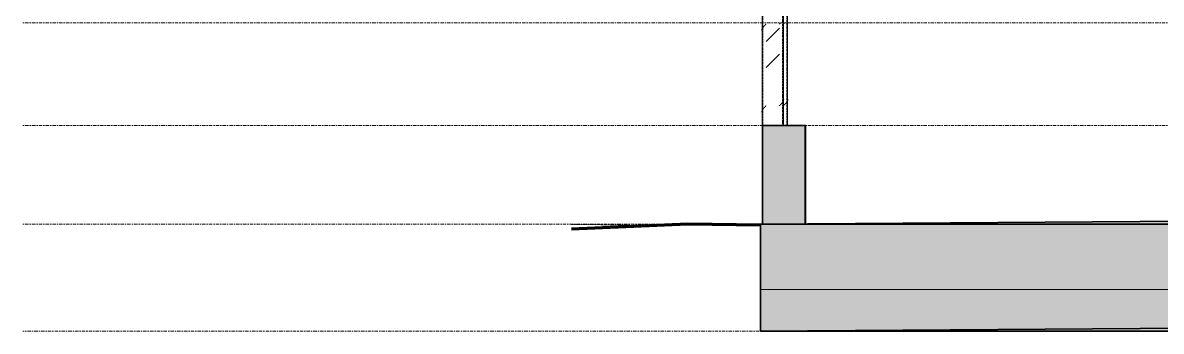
# Model space of a CAD drawing. Header units: centimetres. Extents: x -13467 to 3766, y -437 to 1921.
# Drawn here: x -13467 to -12936, y -50 to 94 of the extents above; entities that cross this region are included whole.
import ezdxf

# ---------------------------------------------------------------- set-up
doc = ezdxf.new("R2010")
doc.units = ezdxf.units.CM
doc.linetypes.add('Centre', pattern=[3.175, 0.635, -0.475, 1.59, -0.475])
doc.linetypes.add('Hidden', pattern=[0.714375, 0.47625, -0.238125])
for name, color, linetype, lineweight in [('A-FLOR', 7, 'Continuous', 9), ('A-FLOR-LEVL', 7, 'Continuous', 9), ('A-FLOR-PATT', 7, 'Continuous', 35), ('A-WALL', 7, 'Continuous', 9), ('A-WALL-PATT', 7, 'Continuous', 35), ('C-BLDG-PADS', 7, 'Continuous', 9), ('C-TOPO', 7, 'Continuous', 9), ('S-COLS', 7, 'Continuous', 9)]:
    doc.layers.add(name, color=color, linetype=linetype, lineweight=lineweight)

# ---------------------------------------------------------------- blocks, each defined once
blk = doc.blocks.new('FP_1-Sección 1-1')
at = {"layer": 'S-COLS'}
blk.add_line((-13112.09, 46.02), (-13112.09, 442.44), dxfattribs=at)
at = {"layer": 'S-COLS', "color": 9, "true_color": 0xc0c0c0}
for p, q in [((-13114, 93.36), (-13113.95, 93.41)), ((-13113.95, 93.41), (-13113.9, 93.46)), ((-13113.9, 93.46), (-13113.85, 93.5)), ((-13113.85, 93.5), (-13113.8, 93.55)), ((-13113.8, 93.55), (-13113.75, 93.6)), ((-13113.75, 93.6), (-13113.7, 93.64)), ((-13113.7, 93.64), (-13113.65, 93.69)), ((-13113.65, 93.69), (-13113.6, 93.74)), ((-13113.6, 93.74), (-13113.55, 93.78)), ((-13113.55, 93.78), (-13113.5, 93.83)), ((-13113.5, 93.83), (-13113.46, 93.88)), ((-13113.46, 93.88), (-13113.41, 93.93)), ((-13113.41, 93.93), (-13113.36, 93.97)), ((-13113.36, 93.97), (-13113.31, 94.02)), ((-13114, 55.26), (-13113.95, 55.31)), ((-13113.95, 55.31), (-13113.9, 55.36)), ((-13113.9, 55.36), (-13113.85, 55.4)), ((-13113.85, 55.4), (-13113.8, 55.45)), ((-13113.8, 55.45), (-13113.75, 55.5)), ((-13113.75, 55.5), (-13113.7, 55.54)), ((-13113.7, 55.54), (-13113.65, 55.59)), ((-13113.65, 55.59), (-13113.6, 55.64)), ((-13113.6, 55.64), (-13113.55, 55.68)), ((-13113.55, 55.68), (-13113.5, 55.73)), ((-13113.5, 55.73), (-13113.46, 55.78)), ((-13113.46, 55.78), (-13113.41, 55.83)), ((-13113.41, 55.83), (-13113.36, 55.87)), ((-13113.36, 55.87), (-13113.31, 55.92)), ((-13113.31, 55.92), (-13113.27, 55.97)), ((-13113.27, 55.97), (-13113.22, 56.01)), ((-13113.22, 56.01), (-13113.18, 56.06)), ((-13113.18, 56.06), (-13113.13, 56.11)), ((-13113.13, 56.11), (-13113.09, 56.15)), ((-13113.09, 56.15), (-13113.04, 56.2)), ((-13113.04, 56.2), (-13113, 56.25)), ((-13113, 56.25), (-13112.96, 56.29)), ((-13112.96, 56.29), (-13112.91, 56.34)), ((-13112.91, 56.34), (-13112.87, 56.39)), ((-13112.87, 56.39), (-13112.83, 56.43)), ((-13112.83, 56.43), (-13112.79, 56.48)), ((-13112.79, 56.48), (-13112.75, 56.53)), ((-13112.75, 56.53), (-13112.71, 56.57)), ((-13112.71, 56.57), (-13112.67, 56.62)), ((-13112.67, 56.62), (-13112.64, 56.67)), ((-13112.64, 56.67), (-13112.6, 56.71)), ((-13112.6, 56.71), (-13112.57, 56.76)), ((-13112.57, 56.76), (-13112.53, 56.81)), ((-13112.53, 56.81), (-13112.5, 56.85)), ((-13112.5, 56.85), (-13112.46, 56.9)), ((-13112.46, 56.9), (-13112.43, 56.95)), ((-13112.43, 56.95), (-13112.4, 56.99)), ((-13112.4, 56.99), (-13112.37, 57.04)), ((-13112.37, 57.04), (-13112.34, 57.09)), ((-13112.34, 57.09), (-13112.31, 57.13)), ((-13112.31, 57.13), (-13112.29, 57.18)), ((-13112.29, 57.18), (-13112.26, 57.23)), ((-13112.26, 57.23), (-13112.24, 57.27)), ((-13112.24, 57.27), (-13112.21, 57.32)), ((-13112.21, 57.32), (-13112.19, 57.37)), ((-13112.19, 57.37), (-13112.17, 57.41)), ((-13112.17, 57.41), (-13112.15, 57.46)), ((-13112.15, 57.46), (-13112.13, 57.51)), ((-13112.13, 57.51), (-13112.11, 57.56)), ((-13112.11, 57.56), (-13112.09, 57.6)), ((-13112.09, 57.6), (-13112.08, 57.65)), ((-13112.08, 57.65), (-13112.06, 57.7)), ((-13112.06, 57.7), (-13112.05, 57.74)), ((-13112.05, 57.74), (-13112.03, 57.79)), ((-13112.03, 57.79), (-13112.02, 57.84)), ((-13112.02, 57.84), (-13112.01, 57.88)), ((-13112.01, 57.88), (-13112, 57.93)), ((-13112, 57.98), (-13111.99, 58.02)), ((-13112, 57.93), (-13112, 57.98)), ((-13111.99, 58.02), (-13111.98, 58.07)), ((-13111.98, 58.16), (-13111.97, 58.21)), ((-13111.98, 58.12), (-13111.98, 58.16)), ((-13111.98, 58.07), (-13111.98, 58.12))]:
    blk.add_line(p, q, dxfattribs=at)
blk = doc.blocks.new('FP_2-Sección 1-1')
at = {"layer": 'S-COLS'}
blk.add_line((-13122.09, 442.44), (-13122.09, 46.02), dxfattribs=at)
at = {"layer": 'S-COLS', "color": 9, "true_color": 0xc0c0c0}
for p, q in [((-13122.21, 90.42), (-13122.2, 90.47)), ((-13122.2, 90.56), (-13122.19, 90.61)), ((-13122.2, 90.51), (-13122.2, 90.56)), ((-13122.2, 90.47), (-13122.2, 90.51)), ((-13122.19, 90.61), (-13122.18, 90.65)), ((-13122.18, 90.7), (-13122.17, 90.75)), ((-13122.18, 90.65), (-13122.18, 90.7)), ((-13122.17, 90.75), (-13122.16, 90.79)), ((-13122.16, 90.79), (-13122.15, 90.84)), ((-13122.15, 90.84), (-13122.13, 90.89)), ((-13122.13, 90.89), (-13122.12, 90.93)), ((-13122.12, 90.93), (-13122.1, 90.98)), ((-13122.1, 90.98), (-13122.09, 91.03)), ((-13122.09, 91.03), (-13122.07, 91.07)), ((-13122.07, 91.07), (-13122.05, 91.12)), ((-13122.05, 91.12), (-13122.03, 91.17)), ((-13122.03, 91.17), (-13122.01, 91.21)), ((-13122.01, 91.21), (-13121.99, 91.26)), ((-13121.99, 91.26), (-13121.97, 91.31)), ((-13121.97, 91.31), (-13121.94, 91.35)), ((-13121.94, 91.35), (-13121.92, 91.4)), ((-13121.92, 91.4), (-13121.89, 91.45)), ((-13121.89, 91.45), (-13121.87, 91.49)), ((-13121.87, 91.49), (-13121.84, 91.54)), ((-13121.84, 91.54), (-13121.81, 91.59)), ((-13121.81, 91.59), (-13121.78, 91.63)), ((-13121.78, 91.63), (-13121.75, 91.68)), ((-13121.75, 91.68), (-13121.72, 91.73)), ((-13121.72, 91.73), (-13121.68, 91.77)), ((-13121.68, 91.77), (-13121.65, 91.82)), ((-13121.65, 91.82), (-13121.61, 91.87)), ((-13121.61, 91.87), (-13121.58, 91.91)), ((-13121.58, 91.91), (-13121.54, 91.96)), ((-13121.54, 91.96), (-13121.51, 92.01)), ((-13121.51, 92.01), (-13121.47, 92.05)), ((-13121.47, 92.05), (-13121.43, 92.1)), ((-13121.43, 92.1), (-13121.39, 92.15)), ((-13121.39, 92.15), (-13121.35, 92.2)), ((-13121.35, 92.2), (-13121.31, 92.24)), ((-13121.31, 92.24), (-13121.27, 92.29)), ((-13121.27, 92.29), (-13121.22, 92.34)), ((-13121.22, 92.34), (-13121.18, 92.38)), ((-13121.18, 92.38), (-13121.14, 92.43)), ((-13121.14, 92.43), (-13121.09, 92.48)), ((-13121.09, 92.48), (-13121.05, 92.52)), ((-13121.05, 92.52), (-13121, 92.57)), ((-13121, 92.57), (-13120.96, 92.62)), ((-13120.96, 92.62), (-13120.91, 92.66)), ((-13120.91, 92.66), (-13120.87, 92.71)), ((-13120.87, 92.71), (-13120.82, 92.76)), ((-13120.82, 92.76), (-13120.77, 92.8)), ((-13120.77, 92.8), (-13120.72, 92.85)), ((-13120.72, 92.85), (-13120.68, 92.9)), ((-13120.68, 92.9), (-13120.63, 92.94)), ((-13120.63, 92.94), (-13120.58, 92.99)), ((-13120.58, 92.99), (-13120.53, 93.04)), ((-13120.53, 93.04), (-13120.48, 93.08)), ((-13120.48, 93.08), (-13120.43, 93.13)), ((-13120.43, 93.13), (-13120.38, 93.18)), ((-13120.38, 93.18), (-13120.33, 93.22)), ((-13120.33, 93.22), (-13120.28, 93.27)), ((-13120.28, 93.27), (-13120.23, 93.32)), ((-13120.23, 93.32), (-13120.19, 93.36)), ((-13122.03, 53.07), (-13122.01, 53.11)), ((-13122.01, 53.11), (-13121.99, 53.16)), ((-13121.99, 53.16), (-13121.97, 53.21)), ((-13121.97, 53.21), (-13121.94, 53.25)), ((-13121.94, 53.25), (-13121.92, 53.3)), ((-13121.92, 53.3), (-13121.89, 53.35)), ((-13121.89, 53.35), (-13121.87, 53.39)), ((-13121.87, 53.39), (-13121.84, 53.44)), ((-13121.84, 53.44), (-13121.81, 53.49)), ((-13121.81, 53.49), (-13121.78, 53.53)), ((-13121.78, 53.53), (-13121.75, 53.58)), ((-13121.75, 53.58), (-13121.72, 53.63)), ((-13121.72, 53.63), (-13121.68, 53.67)), ((-13121.68, 53.67), (-13121.65, 53.72)), ((-13121.65, 53.72), (-13121.61, 53.77)), ((-13121.61, 53.77), (-13121.58, 53.81)), ((-13121.58, 53.81), (-13121.54, 53.86)), ((-13121.54, 53.86), (-13121.51, 53.91)), ((-13121.51, 53.91), (-13121.47, 53.95)), ((-13121.47, 53.95), (-13121.43, 54)), ((-13121.43, 54), (-13121.39, 54.05)), ((-13121.39, 54.05), (-13121.35, 54.1)), ((-13121.35, 54.1), (-13121.31, 54.14)), ((-13121.31, 54.14), (-13121.27, 54.19)), ((-13121.27, 54.19), (-13121.22, 54.24)), ((-13121.22, 54.24), (-13121.18, 54.28)), ((-13121.18, 54.28), (-13121.14, 54.33)), ((-13121.14, 54.33), (-13121.09, 54.38)), ((-13121.09, 54.38), (-13121.05, 54.42)), ((-13121.05, 54.42), (-13121, 54.47)), ((-13121, 54.47), (-13120.96, 54.52)), ((-13120.96, 54.52), (-13120.91, 54.56)), ((-13120.91, 54.56), (-13120.87, 54.61)), ((-13120.87, 54.61), (-13120.82, 54.66)), ((-13120.82, 54.66), (-13120.77, 54.7)), ((-13120.77, 54.7), (-13120.72, 54.75)), ((-13120.72, 54.75), (-13120.68, 54.8)), ((-13120.68, 54.8), (-13120.63, 54.84)), ((-13120.63, 54.84), (-13120.58, 54.89)), ((-13120.58, 54.89), (-13120.53, 54.94)), ((-13120.53, 54.94), (-13120.48, 54.98)), ((-13120.48, 54.98), (-13120.43, 55.03)), ((-13120.43, 55.03), (-13120.38, 55.08)), ((-13120.38, 55.08), (-13120.33, 55.12)), ((-13120.33, 55.12), (-13120.28, 55.17)), ((-13120.28, 55.17), (-13120.23, 55.22)), ((-13120.23, 55.22), (-13120.19, 55.26)), ((-13122.21, 52.32), (-13122.2, 52.37)), ((-13122.2, 52.46), (-13122.19, 52.51)), ((-13122.2, 52.41), (-13122.2, 52.46)), ((-13122.2, 52.37), (-13122.2, 52.41)), ((-13122.19, 52.51), (-13122.18, 52.55)), ((-13122.18, 52.6), (-13122.17, 52.65)), ((-13122.18, 52.55), (-13122.18, 52.6)), ((-13122.17, 52.65), (-13122.16, 52.69)), ((-13122.16, 52.69), (-13122.15, 52.74)), ((-13122.15, 52.74), (-13122.13, 52.79)), ((-13122.13, 52.79), (-13122.12, 52.83)), ((-13122.12, 52.83), (-13122.1, 52.88)), ((-13122.1, 52.88), (-13122.09, 52.93)), ((-13122.09, 52.93), (-13122.07, 52.97)), ((-13122.07, 52.97), (-13122.05, 53.02)), ((-13122.05, 53.02), (-13122.03, 53.07))]:
    blk.add_line(p, q, dxfattribs=at)
blk = doc.blocks.new('HSS Rectangular-Column - 100 x 100 mm-1472442-Sección 1-1')
at = {"layer": 'S-COLS', "true_color": 0xc0c0c0}
h = blk.add_hatch(dxfattribs=at)
h.set_pattern_fill('FP_6', color=9, style=0, pattern_type=2)
h.set_pattern_definition([(45, (-5050.647, 712), (-25.14472, 25.14472), []), (45, (-5050.647, 750.1), (-25.14472, 25.14472), [])])
h.paths.add_polyline_path([(-13114.91, 46.02), (-13114, 46.02), (-13114, 440.53), (-13120.19, 440.53), (-13120.11, 436.82), (-13118.72, 436.82), (-13118.56, 436.5), (-13120.19, 436.5), (-13120.11, 241.82), (-13118.72, 241.82), (-13118.56, 241.5), (-13120.19, 241.5), (-13120.19, 46.02)])
h.paths.add_polyline_path([(-13114, 441.48), (-13114, 449.58), (-13120.19, 449.57), (-13120.18, 441.48), (-13114.91, 441.48)])
h.paths.add_polyline_path([(-13120.19, 450.53), (-13120.18, 450.53), (-13114, 450.53), (-13114, 507.27), (-13118.8, 507.27), (-13118.8, 515.53), (-13120.19, 515.53), (-13120.19, 450.53)])
h.paths.add_polyline_path([(-13114, 508.18), (-13114, 515.53), (-13117.5, 515.53), (-13117.5, 509.84), (-13117.2, 509.02), (-13116.43, 508.59), (-13114.91, 508.33)])
at = {"layer": 'S-COLS', "linetype": 'Hidden'}
for p, q in [((-13121.69, 46.02), (-13121.69, 441.49)), ((-13112.49, 441.45), (-13112.49, 46.02))]:
    blk.add_line(p, q, dxfattribs=at)
at = {"layer": 'S-COLS'}
blk.add_line((-13122.09, 46.02), (-13121.94, 46.02), dxfattribs=at)
for name in ['FP_2-Sección 1-1', 'FP_1-Sección 1-1']:
    blk.add_blockref(name, (0, 0), dxfattribs=at)
blk = doc.blocks.new('FP_4-Sección 1-1')
at = {"layer": 'S-COLS'}
blk.add_line((-13110.16, 46.02), (-13110.16, 470.01), dxfattribs=at)
at = {"layer": 'S-COLS', "color": 9, "true_color": 0xc0c0c0}
for p, q in [((-13112.07, 93.44), (-13112.02, 93.48)), ((-13112.02, 93.48), (-13111.97, 93.53)), ((-13111.97, 93.53), (-13111.92, 93.58)), ((-13111.92, 93.58), (-13111.87, 93.62)), ((-13111.87, 93.62), (-13111.82, 93.67)), ((-13111.82, 93.67), (-13111.77, 93.72)), ((-13111.77, 93.72), (-13111.72, 93.76)), ((-13111.72, 93.76), (-13111.67, 93.81)), ((-13111.67, 93.81), (-13111.63, 93.86)), ((-13111.63, 93.86), (-13111.58, 93.9)), ((-13111.58, 93.9), (-13111.53, 93.95)), ((-13111.53, 93.95), (-13111.48, 94)), ((-13111.48, 94), (-13111.44, 94.04)), ((-13112.07, 55.34), (-13112.02, 55.38)), ((-13112.02, 55.38), (-13111.97, 55.43)), ((-13111.97, 55.43), (-13111.92, 55.48)), ((-13111.92, 55.48), (-13111.87, 55.52)), ((-13111.87, 55.52), (-13111.82, 55.57)), ((-13111.82, 55.57), (-13111.77, 55.62)), ((-13111.77, 55.62), (-13111.72, 55.66)), ((-13111.72, 55.66), (-13111.67, 55.71)), ((-13111.67, 55.71), (-13111.63, 55.76)), ((-13111.63, 55.76), (-13111.58, 55.8)), ((-13111.58, 55.8), (-13111.53, 55.85)), ((-13111.53, 55.85), (-13111.48, 55.9)), ((-13111.48, 55.9), (-13111.44, 55.94)), ((-13111.44, 55.94), (-13111.39, 55.99)), ((-13111.39, 55.99), (-13111.34, 56.04)), ((-13111.34, 56.04), (-13111.3, 56.08)), ((-13111.3, 56.08), (-13111.25, 56.13)), ((-13111.25, 56.13), (-13111.2, 56.18)), ((-13111.2, 56.18), (-13111.16, 56.22)), ((-13111.16, 56.22), (-13111.12, 56.27)), ((-13111.12, 56.27), (-13111.07, 56.32)), ((-13111.07, 56.32), (-13111.03, 56.36)), ((-13111.03, 56.36), (-13110.99, 56.41)), ((-13110.99, 56.41), (-13110.95, 56.46)), ((-13110.95, 56.46), (-13110.91, 56.51)), ((-13110.91, 56.51), (-13110.87, 56.55)), ((-13110.87, 56.55), (-13110.83, 56.6)), ((-13110.83, 56.6), (-13110.79, 56.65)), ((-13110.79, 56.65), (-13110.75, 56.69)), ((-13110.75, 56.69), (-13110.71, 56.74)), ((-13110.71, 56.74), (-13110.68, 56.79)), ((-13110.68, 56.79), (-13110.64, 56.83)), ((-13110.64, 56.83), (-13110.61, 56.88)), ((-13110.61, 56.88), (-13110.57, 56.93)), ((-13110.57, 56.93), (-13110.54, 56.97)), ((-13110.54, 56.97), (-13110.51, 57.02)), ((-13110.51, 57.02), (-13110.48, 57.07)), ((-13110.48, 57.07), (-13110.45, 57.11)), ((-13110.45, 57.11), (-13110.42, 57.16)), ((-13110.42, 57.16), (-13110.39, 57.21)), ((-13110.39, 57.21), (-13110.36, 57.25)), ((-13110.36, 57.25), (-13110.34, 57.3)), ((-13110.34, 57.3), (-13110.31, 57.35)), ((-13110.31, 57.35), (-13110.29, 57.39)), ((-13110.29, 57.39), (-13110.26, 57.44)), ((-13110.26, 57.44), (-13110.24, 57.49)), ((-13110.24, 57.49), (-13110.22, 57.53)), ((-13110.22, 57.53), (-13110.2, 57.58)), ((-13110.2, 57.58), (-13110.18, 57.63)), ((-13110.18, 57.63), (-13110.17, 57.67)), ((-13110.17, 57.67), (-13110.15, 57.72)), ((-13110.15, 57.72), (-13110.13, 57.77)), ((-13110.13, 57.77), (-13110.12, 57.81)), ((-13110.12, 57.81), (-13110.11, 57.86)), ((-13110.11, 57.86), (-13110.1, 57.91)), ((-13110.1, 57.91), (-13110.09, 57.95)), ((-13110.09, 57.95), (-13110.08, 58)), ((-13110.08, 58), (-13110.07, 58.05)), ((-13110.07, 58.05), (-13110.06, 58.09)), ((-13110.06, 58.14), (-13110.05, 58.19)), ((-13110.06, 58.09), (-13110.06, 58.14)), ((-13110.05, 58.23), (-13110.05, 58.28)), ((-13110.05, 58.19), (-13110.05, 58.23)), ((-13110.05, 46.06), (-13110.05, 46.1)), ((-13110.05, 46.02), (-13110.05, 46.06))]:
    blk.add_line(p, q, dxfattribs=at)
blk = doc.blocks.new('HSS Rectangular-Column - 100 x 100 mm-V3-Sección 1-1')
at = {"layer": 'S-COLS', "linetype": 'Hidden'}
blk.add_line((-13110.56, 441.35), (-13110.56, 46.02), dxfattribs=at)
at = {"layer": 'S-COLS'}
blk.add_blockref('FP_4-Sección 1-1', (0, 0), dxfattribs=at)
blk = doc.blocks.new('PQ_RVR_EST-01_ZZ_ZZ_MO_T_A_rvt-1-Sección 1-1')
at = {"layer": 'A-FLOR-PATT', "lineweight": 9, "true_color": 0x9a9a9a}
blk.add_hatch(color=253, dxfattribs=at).paths.add_polyline_path([(-12332.37, -50), (-11182.07, -50), (-11182.07, 0), (-13122.84, 0), (-13122.84, -50), (-12771.69, -50)])
at = {"layer": 'A-WALL-PATT', "lineweight": 9, "true_color": 0x9a9a9a}
blk.add_hatch(color=253, dxfattribs=at).paths.add_polyline_path([(-13121.89, 0), (-13101.89, 0), (-13101.89, 46.02), (-13121.89, 46.02), (-13121.89, 41.98)])
at = {"layer": 'A-FLOR', "lineweight": 35}
for p, q in [((-13121.89, 0), (-13122.84, 0)), ((-13122.84, 0), (-13122.84, -50)), ((-11182.07, 0), (-13101.89, 0)), ((-13122.84, -50), (-11182.07, -50))]:
    blk.add_line(p, q, dxfattribs=at)
at = {"layer": 'A-WALL', "lineweight": 35}
for p, q in [((-13101.89, 46.02), (-13121.89, 46.02)), ((-13121.89, 46.02), (-13121.89, 0)), ((-13101.89, 0), (-13101.89, 46.02))]:
    blk.add_line(p, q, dxfattribs=at)
at = {"layer": 'S-COLS', "lineweight": 9}
for name in ['HSS Rectangular-Column - 100 x 100 mm-1472442-Sección 1-1', 'HSS Rectangular-Column - 100 x 100 mm-V3-Sección 1-1']:
    blk.add_blockref(name, (0, 0), dxfattribs=at)

msp = doc.modelspace()

# ---------------------------------------------------------------- hatches: boundary and pattern name
at = {"layer": 'A-FLOR-PATT', "lineweight": 9, "true_color": 0x9a9a9a}
msp.add_hatch(color=253, dxfattribs=at).paths.add_polyline_path([(-11482.161, -50), (-11482.161, 0), (-11485.175, 0.065), (-12407.155, 5.248), (-13122.844, 0), (-13122.844, -50), (-12404.809, -44.687), (-11485.175, -49.935)])
at = {"layer": 'A-WALL-PATT', "lineweight": 9, "true_color": 0x9a9a9a}
msp.add_hatch(color=253, dxfattribs=at).paths.add_polyline_path([(-13121.894, 0), (-13101.894, 0), (-13101.894, 46.025), (-13121.894, 46.025), (-13121.894, 41.977)])

# ---------------------------------------------------------------- linework, layer by layer
at = {"layer": 'A-FLOR', "lineweight": 35}
for p, q in [((-12407.155, 5.248), (-13122.844, 0)), ((-13122.844, 0), (-13122.844, -50)), ((-13122.844, -50), (-12407.155, -44.752))]:
    msp.add_line(p, q, dxfattribs=at)
at = {"layer": 'A-FLOR-LEVL', "color": 253, "linetype": 'Centre', "true_color": 0xaaaaaa}
for p, q in [((-13466.939, 94), (-6213.529, 94)), ((-13466.939, 46.025), (-6213.529, 46.025)), ((-13466.939, 0), (-6213.529, 0)), ((-6213.529, -50), (-13466.939, -50))]:
    msp.add_line(p, q, dxfattribs=at)
at = {"layer": 'A-WALL', "lineweight": 35}
for p, q in [((-13101.894, 46.025), (-13121.894, 46.025)), ((-13121.894, 46.025), (-13121.894, 0)), ((-13101.894, 0), (-13101.894, 46.025)), ((-13121.894, 0), (-13101.894, 0))]:
    msp.add_line(p, q, dxfattribs=at)
at = {"layer": 'C-BLDG-PADS', "color": 253, "lineweight": 18, "true_color": 0xaaaaaa}
for p, q in [((-6260.942, 0), (-13122.844, 0)), ((-13122.844, -30.48), (-6260.942, -30.48))]:
    msp.add_line(p, q, dxfattribs=at)
at = {"layer": 'C-TOPO', "color": 253, "lineweight": 70, "true_color": 0xaaaaaa}
for p, q in [((-13156.775, -0.078), (-13211.01, -2.31)), ((-13122.844, -0.482), (-13156.775, -0.078))]:
    msp.add_line(p, q, dxfattribs=at)
at = {"layer": 'C-TOPO', "color": 253, "true_color": 0xaaaaaa}
for p, q in [((-13156.775, -0.078), (-13211.01, -2.31)), ((-13211.01, -0.136), (-13169.975, -0.621)), ((-13156.775, -0.078), (-13122.844, -0.482)), ((-13122.844, -0.426), (-13156.775, -0.078)), ((-13123.029, -0.431), (-13122.844, -0.426)), ((-13122.988, -0.432), (-13122.844, -0.426))]:
    msp.add_line(p, q, dxfattribs=at)

# ---------------------------------------------------------------- block references
at = {"lineweight": 5}
msp.add_blockref('PQ_RVR_EST-01_ZZ_ZZ_MO_T_A_rvt-1-Sección 1-1', (0, 0), dxfattribs=at)

doc.saveas('drawing.dxf')
